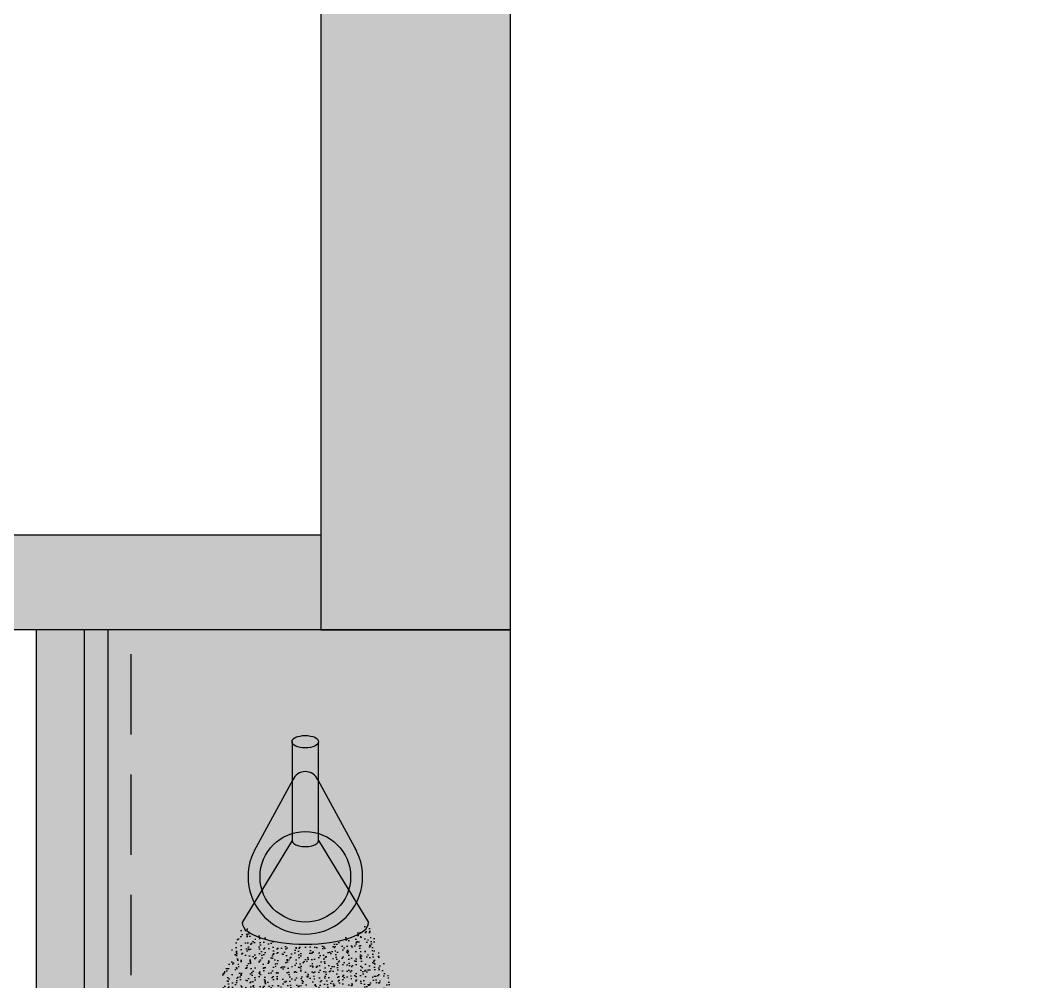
# Model space of a CAD drawing. Header units: millimetres. Extents: x 307301 to 459443, y -2888111 to -2805601.
# Drawn here: x 452143 to 453758, y -2884936 to -2883416 of the extents above; entities that cross this region are included whole.
import ezdxf

# ---------------------------------------------------------------- set-up
doc = ezdxf.new("R2010")
doc.units = ezdxf.units.MM
doc.header["$LTSCALE"] = 10
doc.header["$MEASUREMENT"] = 0
doc.linetypes.add('HIDDEN', pattern=[9.525, 6.35, -3.175])
for name, color, linetype in [('BMA  furniture', 6, 'Continuous'), ('COL', 2, 'Continuous'), ('Furniture - Plan', 3, 'Continuous'), ('HATCH', 252, 'Continuous'), ('PDA FURNITURE', 6, 'Continuous'), ('WALL - PDA', 1, 'Continuous')]:
    doc.layers.add(name, color=color, linetype=linetype)
for name, color, linetype, lineweight in [('Bma-Furniture Hatch', 6, 'Continuous', 9), ('COLUMN HATCH', 252, 'Continuous', 5), ('HATCH WALL', 8, 'Continuous', 0), ('WIN', 5, 'Continuous', 9)]:
    doc.layers.add(name, color=color, linetype=linetype, lineweight=lineweight)

# ---------------------------------------------------------------- blocks, each defined once
blk = doc.blocks.new('A$C2CE66FB7')
at = {"ltscale": 5}
h = blk.add_hatch(color=253, dxfattribs=at)
h.dxf.hatch_style = 1
h.set_gradient(color1=(158, 158, 158), one_color=1, tint=1, name='CYLINDER')
h.paths.add_polyline_path([(60.3, 20, 0.644565), (60.3, -20), (172.9, -80.9, 1.624267), (172.9, 80.9)])
h.paths.add_polyline_path([(285.3, 0, -1), (142.1, 0, -1)], flags=16)
at = {"layer": 'Furniture - Plan', "ltscale": 5, "true_color": 0x454545}
h = blk.add_hatch(color=250, dxfattribs=at)
h.dxf.hatch_style = 1
edge = h.paths.add_edge_path()
edge.add_ellipse((286.2, 0), major_axis=(0, 100), ratio=0.340626, start_angle=270, end_angle=360)
edge.add_line((286.2, 100), (156.3, 21))
edge.add_line((156.3, 21), (156.3, -21))
edge.add_line((156.3, -21), (286.2, -100))
edge.add_ellipse((286.2, 0), major_axis=(0, 100), ratio=0.340626, start_angle=180, end_angle=270)
h = blk.add_hatch(color=250, dxfattribs=at)
h.dxf.hatch_style = 1
h.paths.add_polyline_path([(0, 21), (-0.5, 21), (-0.9, 20.9), (-1.4, 20.8), (-1.8, 20.6), (-2.3, 20.4), (-2.7, 20.1), (-3.2, 19.8), (-3.6, 19.5), (-4, 19.1), (-4.5, 18.7), (-4.9, 18.2), (-5.3, 17.7), (-5.6, 17.1), (-6, 16.5), (-6.4, 15.9), (-6.7, 15.2), (-7, 14.5), (-7.4, 13.8), (-7.7, 13), (-7.9, 12.2), (-8.2, 11.4), (-8.4, 10.5), (-8.7, 9.6), (-8.9, 8.7), (-9, 7.8), (-9.2, 6.9), (-9.3, 5.9), (-9.5, 5), (-9.6, 4), (-9.6, 3), (-9.7, 2), (-9.7, 1), (-9.7, 0), (-9.7, -1), (-9.7, -2), (-9.6, -3), (-9.6, -4), (-9.5, -5), (-9.3, -5.9), (-9.2, -6.9), (-9, -7.8), (-8.9, -8.7), (-8.7, -9.6), (-8.4, -10.5), (-8.2, -11.4), (-7.9, -12.2), (-7.7, -13), (-7.4, -13.8), (-7, -14.5), (-6.7, -15.2), (-6.4, -15.9), (-6, -16.5), (-5.6, -17.1), (-5.3, -17.7), (-4.9, -18.2), (-4.5, -18.7), (-4, -19.1), (-3.6, -19.5), (-3.2, -19.8), (-2.7, -20.1), (-2.3, -20.4), (-1.8, -20.6), (-1.4, -20.8), (-0.9, -20.9), (-0.5, -21), (0, -21), (156.3, -21), (156.3, 21)])
at = {"layer": 'HATCH', "ltscale": 5}
h = blk.add_hatch(dxfattribs=at)
h.set_pattern_fill('AR-SAND', color=40, scale=7.54159, angle=180)
h.set_pattern_definition([(217.5, (941260.037, -9165796.534), (0.475070058, -14.531314204), [0, -11.463216276, 0, -12.820702414, 0, -12.25508319]), (187.5, (941260.037, -9165796.534), (-13.346929693, -21.28346757), [0, -6.184103517, 0, -10.331977828, 0, -3.959334569]), (147.5, (941269.313, -9165796.534), (-23.48558005, -0.04267826), [0, -3.770794828, 0, -13.57486138, 0, -17.72273569]), (137.5, (941269.313, -9165796.534), (-22.670973303, -6.61906896), [0, -1.885397414, 0, -8.899075793, 0, -10.181146035])])
edge = h.paths.add_edge_path()
edge.add_line((382.8, 137), (285.5, 99))
edge.add_arc((179.1, 0), 145.3, -42.9469, 42.9469, ccw=False)
edge.add_line((285.5, -99), (382.8, -137))
edge.add_arc((256.4, 0), 186.4, 312.6831, 407.3124)
at = {"layer": 'BMA  furniture', "ltscale": 3}
for p, q in [((60.3, 20), (172.9, 80.9)), ((60.3, -20), (172.9, -80.9))]:
    blk.add_line(p, q, dxfattribs=at)
for points in [[(156.3, 21), (286.2, 100)], [(156.3, 21), (0, 21)], [(0, -21), (156.3, -21)], [(156.3, -21), (286.2, -100)]]:
    blk.add_lwpolyline(points, dxfattribs=at)
blk.add_circle((213.7, 0), 71.6, dxfattribs=at)
for centre, radius, start, end in [((213.7, 0), 90.6, 239.6881, 120.3119), ((69.3, 0), 21.9, 114.3911, 245.6089)]:
    blk.add_arc(centre, radius, start, end, dxfattribs=at)
for centre, major_axis, ratio, start_param, end_param in [((286.2, 0), (0, 100), 0.340626, 3.141593, 6.283185), ((156.3, 0), (0, -21), 0.463566, 0, 3.141593)]:
    blk.add_ellipse(centre, major_axis=major_axis, ratio=ratio, start_param=start_param, end_param=end_param, dxfattribs=at)
blk.add_ellipse((0, 0), major_axis=(0, -21), ratio=0.463566, dxfattribs=at)
blk = doc.blocks.new('ST')
at = {"layer": 'Bma-Furniture Hatch', "true_color": 0xffffff}
h = blk.add_hatch(color=7, dxfattribs=at)
h.dxf.hatch_style = 1
h.paths.add_polyline_path([(323304.1, -2809332.9), (322554.1, -2809332.9), (322554.1, -2807452.9), (323304.1, -2807452.9)])
at = {"layer": 'PDA FURNITURE', "elevation": 0}
blk.add_lwpolyline([(323304.1, -2809332.9), (322554.1, -2809332.9), (322554.1, -2807452.9), (323304.1, -2807452.9)], close=True, dxfattribs=at)
at = {"layer": 'PDA FURNITURE', "ltscale": 3, "xscale": -1, "rotation": 270}
blk.add_blockref('A$C2CE66FB7', (322979.7, -2809155.9), dxfattribs=at)
blk = doc.blocks.new('A$C9a3b0c70')
at = {"layer": 'COLUMN HATCH'}
h = blk.add_hatch(color=252, dxfattribs=at)
h.dxf.hatch_style = 1
h.paths.add_polyline_path([(18799.9, 26757.3), (18349.9, 26757.3), (18349.9, 25822.3), (18799.9, 25822.3)])
h.paths.add_polyline_path([(18649.9, 23942.3), (18349.9, 23942.3), (18349.9, 22692.3), (18649.9, 22692.3)])
h.paths.add_polyline_path([(18649.9, 21942.3), (18349.9, 21942.3), (18349.9, 19392.3), (18649.9, 19392.3)])
at = {"layer": 'COL'}
blk.add_lwpolyline([(18349.9, 23942.3), (18649.9, 23942.3), (18649.9, 22692.3), (18349.9, 22692.3)], close=True, dxfattribs=at)

msp = doc.modelspace()

# ---------------------------------------------------------------- hatches: boundary and pattern name
at = {"layer": 'HATCH WALL'}
msp.add_hatch(color=7, dxfattribs=at).paths.add_polyline_path([(452617.5, -2884380), (451697.5, -2884380), (451697.5, -2884230), (452617.5, -2884230)])

# ---------------------------------------------------------------- linework, layer by layer
at = {"layer": 'BMA  furniture', "color": 3, "linetype": 'HIDDEN', "ltscale": 2, "elevation": 0}
msp.add_lwpolyline([(452317.5, -2886260), (452317.5, -2884380)], dxfattribs=at)
at = {"layer": 'PDA FURNITURE', "elevation": 0.1}
msp.add_lwpolyline([(445532.5, -2878860), (445537.5, -2879830), (446517.6, -2879830), (446517.6, -2885000), (449267.5, -2885000), (449267.5, -2884090), (449567.5, -2884090), (449567.6, -2881640), (451097.5, -2881640), (451097.5, -2884230), (452617.5, -2884230), (452617.5, -2884380), (452167.5, -2884380), (452167.6, -2886260), (453067.5, -2886260), (453067.5, -2887045), (455667.3, -2887043.8), (455667.3, -2886965.1), (455967.2, -2886964.9), (455967.7, -2878729.9)], dxfattribs=at)
at = {"layer": 'PDA FURNITURE', "elevation": 0}
msp.add_lwpolyline([(452243.3, -2885341), (452281.3, -2885341), (452281.3, -2884380), (452243.3, -2884380)], close=True, dxfattribs=at)
at = {"layer": 'WALL - PDA', "elevation": 0}
msp.add_lwpolyline([(452617.5, -2884380), (451697.5, -2884380), (451697.5, -2884230), (452617.5, -2884230)], close=True, dxfattribs=at)
at = {"layer": 'WIN', "ltscale": 50}
msp.add_line((452167.5, -2884380), (452167.5, -2886260), dxfattribs=at)

# ---------------------------------------------------------------- block references
at = {"xscale": -1, "rotation": 180}
msp.add_blockref('A$C9a3b0c70', (434267.6, -2860437.7), dxfattribs=at)
at = {"layer": 'PDA FURNITURE', "xscale": -1, "rotation": 180}
msp.add_blockref('ST', (129613.4, -5693712.9), dxfattribs=at)

doc.saveas('drawing.dxf')
